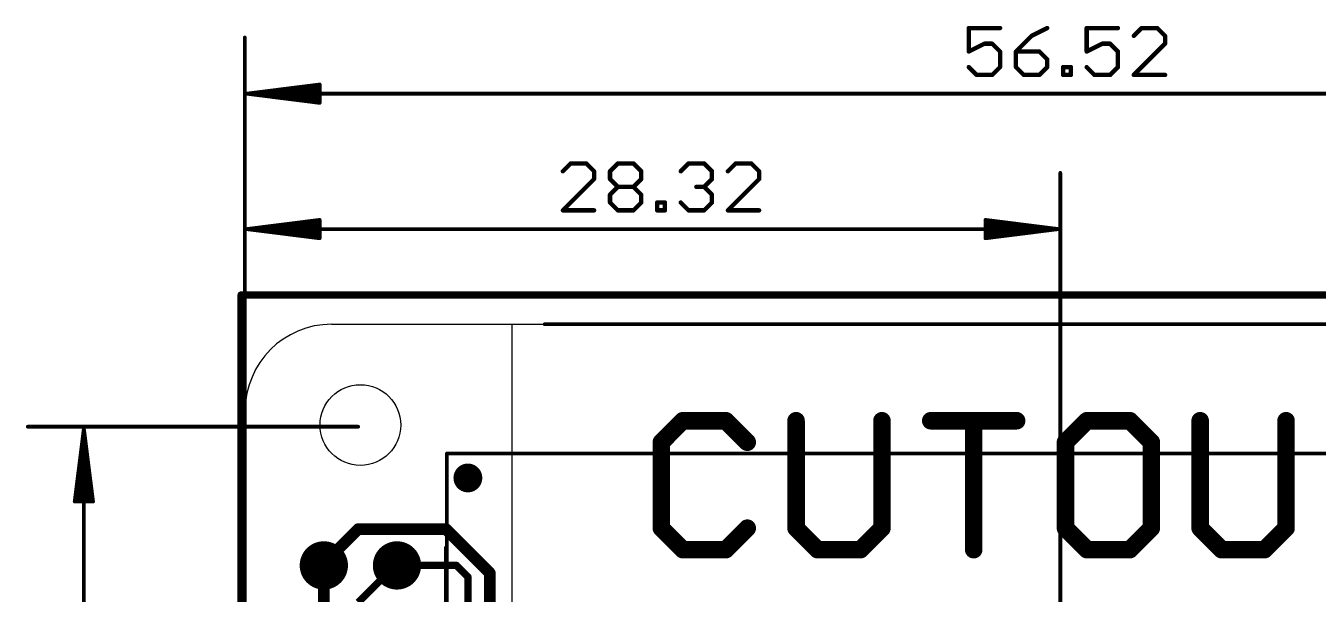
# Model space of a CAD drawing. Extents: x -7.9 to 68.7, y -16.1 to 75.4.
# Drawn here: x -7.6 to 37.27, y 55.66 to 75.38 of the extents above; entities that cross this region are included whole.
import ezdxf

# ---------------------------------------------------------------- set-up
doc = ezdxf.new("R2010")
doc.units = 0
for name, color, linetype in [('1', 12, 'CONTINUOUS'), ('16', 132, 'CONTINUOUS'), ('17', 110, 'CONTINUOUS'), ('20', 53, 'CONTINUOUS'), ('22', 6, 'CONTINUOUS'), ('23', 53, 'CONTINUOUS'), ('47', 253, 'CONTINUOUS')]:
    doc.layers.add(name, color=color, linetype=linetype)

# ---------------------------------------------------------------- blocks, each defined once
blk = doc.blocks.new('ROUNDP')
at = {"const_width": 0.5}
blk.add_lwpolyline([(0, -0.25, 1), (0, 0.25, 1), (0, -0.25)], format="xyb", dxfattribs=at)
blk = doc.blocks.new('PIE')
at = {"const_width": 0.5}
blk.add_lwpolyline([(0, -0.25, 1), (0, 0.25, 1), (0, -0.25)], format="xyb", dxfattribs=at)

msp = doc.modelspace()

# ---------------------------------------------------------------- linework, layer by layer
at = {"layer": '1'}
for points, const_width in [([(3.937, 57.912), (2.745, 56.72)], 0.4064), ([(6.985, 57.912), (3.937, 57.912)], 0.4064), ([(8.509, 56.388), (6.985, 57.912)], 0.4064), ([(2.745, 56.72), (2.745, 56.654)], 0.4064), ([(2.745, 56.654), (2.745, 54.114)], 0.4064), ([(3.937, 55.372), (5.219, 56.654)], 0.254), ([(5.219, 56.654), (5.285, 56.654)], 0.254), ([(5.285, 56.654), (7.354, 56.654)], 0.254), ([(7.354, 56.654), (7.747, 56.261)], 0.254), ([(8.509, 56.388), (8.509, 51.943)], 0.4064), ([(7.747, 56.261), (7.747, 51.816)], 0.254)]:
    msp.add_lwpolyline(points, dxfattribs=dict(at, const_width=const_width))
for points, const_width in [([(3.937, 58.0136, 1), (3.937, 57.8104)], 0.2032), ([(4.0088, 57.8402, 1), (3.8652, 57.9838)], 0.2032), ([(7.0568, 57.9838, 1), (6.9132, 57.8402)], 0.2032), ([(6.985, 57.8104, 1), (6.985, 58.0136)], 0.2032), ([(2.8466, 56.72, 1), (2.6434, 56.72)], 0.2032), ([(2.8466, 56.654, 1), (2.6434, 56.654)], 0.2032), ([(2.6434, 56.654, 1), (2.8466, 56.654)], 0.2032), ([(2.6732, 56.7918, 1), (2.8168, 56.6482)], 0.2032), ([(5.219, 56.7175, 1), (5.219, 56.5905)], 0.127), ([(5.2639, 56.6091, 1), (5.1741, 56.6989)], 0.127), ([(5.285, 56.7175, 1), (5.285, 56.5905)], 0.127), ([(5.285, 56.5905, 1), (5.285, 56.7175)], 0.127), ([(7.3989, 56.6989, 1), (7.3091, 56.6091)], 0.127), ([(7.354, 56.5905, 1), (7.354, 56.7175)], 0.127), ([(8.6106, 56.388, 1), (8.4074, 56.388)], 0.2032), ([(8.4372, 56.3162, 1), (8.5808, 56.4598)], 0.2032), ([(7.8105, 56.261, 1), (7.6835, 56.261)], 0.127), ([(7.7021, 56.2161, 1), (7.7919, 56.3059)], 0.127)]:
    msp.add_lwpolyline(points, format="xyb", dxfattribs=dict(at, const_width=const_width))
at = {"layer": '16', "const_width": 0.254}
for points in [[(-0.127, 66.04), (-0.127, 0)], [(56.515, 66.04), (-0.127, 66.04)]]:
    msp.add_lwpolyline(points, dxfattribs=at)
at = {"layer": '16', "const_width": 0.127}
for points in [[(-0.0635, 66.04, 1), (-0.1905, 66.04)], [(-0.127, 66.1035, 1), (-0.127, 65.9765)]]:
    msp.add_lwpolyline(points, format="xyb", dxfattribs=at)
at = {"layer": '20'}
for p, q in [((3.015, 65.024), (53.515, 65.024)), ((9.271, 65.024), (9.271, 52.324)), ((0.015, 3.024), (0.015, 62.024))]:
    msp.add_line(p, q, dxfattribs=at)
at = {"layer": '20', "const_width": 0.6096}
for points in [[(15.2117, 61.675), (14.466, 60.9293)], [(16.7031, 61.675), (15.2117, 61.675)], [(17.4488, 60.9293), (16.7031, 61.675)], [(19.1436, 61.675), (19.1436, 57.9465)], [(22.1264, 57.9465), (22.1264, 61.675)], [(23.8212, 61.675), (26.804, 61.675)], [(25.3126, 57.2008), (25.3126, 61.675)], [(29.2445, 61.675), (28.4988, 60.9293)], [(30.7359, 61.675), (29.2445, 61.675)], [(31.4816, 60.9293), (30.7359, 61.675)], [(33.1764, 61.675), (33.1764, 57.9465)], [(36.1592, 57.9465), (36.1592, 61.675)], [(14.466, 60.9293), (14.466, 57.9465)], [(28.4988, 60.9293), (28.4988, 57.9465)], [(31.4816, 57.9465), (31.4816, 60.9293)], [(14.466, 57.9465), (15.2117, 57.2008)], [(16.7031, 57.2008), (17.4488, 57.9465)], [(19.1436, 57.9465), (19.8893, 57.2008)], [(21.3807, 57.2008), (22.1264, 57.9465)], [(28.4988, 57.9465), (29.2445, 57.2008)], [(30.7359, 57.2008), (31.4816, 57.9465)], [(33.1764, 57.9465), (33.9221, 57.2008)], [(35.4135, 57.2008), (36.1592, 57.9465)], [(15.2117, 57.2008), (16.7031, 57.2008)], [(19.8893, 57.2008), (21.3807, 57.2008)], [(29.2445, 57.2008), (30.7359, 57.2008)], [(33.9221, 57.2008), (35.4135, 57.2008)]]:
    msp.add_lwpolyline(points, dxfattribs=at)
at = {"layer": '20', "const_width": 0.3048}
for points in [[(15.2117, 61.8274, 1), (15.2117, 61.5226)], [(15.3195, 61.5673, 1), (15.1039, 61.7828)], [(16.8109, 61.7828, 1), (16.5954, 61.5673)], [(16.7031, 61.5226, 1), (16.7031, 61.8274)], [(19.296, 61.675, 1), (18.9912, 61.675)], [(22.2788, 61.675, 1), (21.974, 61.675)], [(23.8212, 61.8274, 1), (23.8212, 61.5226)], [(25.465, 61.675, 1), (25.1602, 61.675)], [(26.804, 61.5226, 1), (26.804, 61.8274)], [(29.2445, 61.8274, 1), (29.2445, 61.5226)], [(29.3523, 61.5673, 1), (29.1367, 61.7828)], [(30.8437, 61.7828, 1), (30.6281, 61.5673)], [(30.7359, 61.5226, 1), (30.7359, 61.8274)], [(33.3288, 61.675, 1), (33.024, 61.675)], [(36.3116, 61.675, 1), (36.0068, 61.675)], [(14.6184, 60.9293, 1), (14.3136, 60.9293)], [(14.3582, 61.0371, 1), (14.5738, 60.8216)], [(17.3411, 60.8216, 1), (17.5566, 61.0371)], [(28.6512, 60.9293, 1), (28.3464, 60.9293)], [(28.391, 61.0371, 1), (28.6066, 60.8216)], [(31.634, 60.9293, 1), (31.3292, 60.9293)], [(31.3738, 60.8216, 1), (31.5894, 61.0371)], [(14.5738, 58.0543, 1), (14.3582, 57.8387)], [(14.3136, 57.9465, 1), (14.6184, 57.9465)], [(17.5566, 57.8387, 1), (17.3411, 58.0543)], [(19.2514, 58.0543, 1), (19.0358, 57.8387)], [(18.9912, 57.9465, 1), (19.296, 57.9465)], [(21.974, 57.9465, 1), (22.2788, 57.9465)], [(22.2342, 57.8387, 1), (22.0187, 58.0543)], [(28.6066, 58.0543, 1), (28.391, 57.8387)], [(28.3464, 57.9465, 1), (28.6512, 57.9465)], [(31.3292, 57.9465, 1), (31.634, 57.9465)], [(31.5894, 57.8387, 1), (31.3738, 58.0543)], [(33.2842, 58.0543, 1), (33.0686, 57.8387)], [(33.024, 57.9465, 1), (33.3288, 57.9465)], [(36.0068, 57.9465, 1), (36.3116, 57.9465)], [(36.267, 57.8387, 1), (36.0514, 58.0543)], [(15.2117, 57.3532, 1), (15.2117, 57.0484)], [(15.1039, 57.093, 1), (15.3195, 57.3086)], [(16.5954, 57.3086, 1), (16.8109, 57.093)], [(16.7031, 57.0484, 1), (16.7031, 57.3532)], [(19.8893, 57.3532, 1), (19.8893, 57.0484)], [(19.7815, 57.093, 1), (19.9971, 57.3086)], [(21.2729, 57.3086, 1), (21.4885, 57.093)], [(21.3807, 57.0484, 1), (21.3807, 57.3532)], [(29.2445, 57.3532, 1), (29.2445, 57.0484)], [(29.1367, 57.093, 1), (29.3523, 57.3086)], [(30.6281, 57.3086, 1), (30.8437, 57.093)], [(30.7359, 57.0484, 1), (30.7359, 57.3532)], [(33.9221, 57.3532, 1), (33.9221, 57.0484)], [(33.8143, 57.093, 1), (34.0299, 57.3086)], [(35.3057, 57.3086, 1), (35.5213, 57.093)], [(35.4135, 57.0484, 1), (35.4135, 57.3532)], [(25.1602, 57.2008, 1), (25.465, 57.2008)]]:
    msp.add_lwpolyline(points, format="xyb", dxfattribs=at)
at = {"layer": '20'}
msp.add_circle((4.015, 61.524), 1.4, dxfattribs=at)
msp.add_arc((3.015, 62.024), 3, 90, 180, dxfattribs=at)
at = {"layer": '22', "const_width": 0.0635}
for points in [[(7.021, 60.5718, 1), (7.021, 60.5083)], [(7.0527, 60.54, 1), (6.9893, 60.54)]]:
    msp.add_lwpolyline(points, format="xyb", dxfattribs=at)
at = {"layer": '22', "const_width": 0.127}
for points in [[(49.621, 60.54), (7.021, 60.54)], [(7.021, 60.54), (7.021, 0.54)]]:
    msp.add_lwpolyline(points, dxfattribs=at)
at = {"layer": '23'}
msp.add_point((7.747, 59.69), dxfattribs=at)
at = {"layer": '47'}
for points, const_width in [([(0, 51.181), (0, 74.975)], 0.13), ([(26.2274, 75.3027), (25.1427, 75.3027)], 0.1524), ([(25.1427, 75.3027), (25.1427, 74.4892)], 0.1524), ([(27.3222, 75.0315), (26.7799, 74.4892)], 0.1524), ([(27.8645, 75.3027), (27.3222, 75.0315)], 0.1524), ([(30.3203, 75.3027), (29.2356, 75.3027)], 0.1524), ([(29.2356, 75.3027), (29.2356, 74.4892)], 0.1524), ([(31.1439, 75.3027), (30.8727, 75.0315)], 0.1524), ([(31.6862, 75.3027), (31.1439, 75.3027)], 0.1524), ([(31.9574, 75.0315), (31.6862, 75.3027)], 0.1524), ([(31.9574, 74.7604), (31.9574, 75.0315)], 0.1524), ([(25.1427, 74.4892), (25.685, 74.7604)], 0.1524), ([(25.685, 74.7604), (25.9562, 74.7604)], 0.1524), ([(25.9562, 74.7604), (26.2274, 74.4892)], 0.1524), ([(26.2274, 74.4892), (26.2274, 73.9469)], 0.1524), ([(26.7799, 74.4892), (26.7799, 73.9469)], 0.1524), ([(27.5934, 74.4892), (26.7799, 74.4892)], 0.1524), ([(27.8645, 74.218), (27.5934, 74.4892)], 0.1524), ([(29.2356, 74.4892), (29.7779, 74.7604)], 0.1524), ([(29.7779, 74.7604), (30.0491, 74.7604)], 0.1524), ([(30.0491, 74.7604), (30.3203, 74.4892)], 0.1524), ([(30.3203, 74.4892), (30.3203, 73.9469)], 0.1524), ([(30.8727, 73.6757), (31.9574, 74.7604)], 0.1524), ([(27.8645, 73.9469), (27.8645, 74.218)], 0.1524), ([(25.4139, 73.6757), (25.1427, 73.9469)], 0.1524), ([(25.9562, 73.6757), (25.4139, 73.6757)], 0.1524), ([(26.2274, 73.9469), (25.9562, 73.6757)], 0.1524), ([(26.7799, 73.9469), (27.051, 73.6757)], 0.1524), ([(27.051, 73.6757), (27.5934, 73.6757)], 0.1524), ([(27.5934, 73.6757), (27.8645, 73.9469)], 0.1524), ([(28.417, 73.6757), (28.417, 73.9469)], 0.1524), ([(28.417, 73.9469), (28.6882, 73.9469)], 0.1524), ([(28.6882, 73.6757), (28.417, 73.6757)], 0.1524), ([(28.6882, 73.9469), (28.6882, 73.6757)], 0.1524), ([(29.5068, 73.6757), (29.2356, 73.9469)], 0.1524), ([(30.0491, 73.6757), (29.5068, 73.6757)], 0.1524), ([(30.3203, 73.9469), (30.0491, 73.6757)], 0.1524), ([(31.9574, 73.6757), (30.8727, 73.6757)], 0.1524), ([(0.065, 73.025), (2.6, 73.3442)], 0.13), ([(0.065, 73.025), (2.6, 73.285)], 0.13), ([(0.065, 73.025), (2.6, 73.155)], 0.13), ([(2.6, 73.3442), (2.6, 72.7058)], 0.13), ([(0.065, 73.025), (56.45, 73.025)], 0.13), ([(2.6, 72.7058), (0.065, 73.025)], 0.13), ([(2.6, 72.895), (0.065, 73.025)], 0.13), ([(2.6, 72.765), (0.065, 73.025)], 0.13), ([(11.3169, 70.6037), (11.0457, 70.3325)], 0.1524), ([(11.8592, 70.6037), (11.3169, 70.6037)], 0.1524), ([(12.1304, 70.3325), (11.8592, 70.6037)], 0.1524), ([(12.6829, 70.3325), (12.954, 70.6037)], 0.1524), ([(12.954, 70.6037), (13.4964, 70.6037)], 0.1524), ([(13.4964, 70.6037), (13.7675, 70.3325)], 0.1524), ([(15.1386, 70.3325), (15.4098, 70.6037)], 0.1524), ([(15.4098, 70.6037), (15.9521, 70.6037)], 0.1524), ([(15.9521, 70.6037), (16.2233, 70.3325)], 0.1524), ([(17.0469, 70.6037), (16.7757, 70.3325)], 0.1524), ([(17.5892, 70.6037), (17.0469, 70.6037)], 0.1524), ([(17.8604, 70.3325), (17.5892, 70.6037)], 0.1524), ([(0, 49.149), (0, 70.276)], 0.13), ([(11.0457, 68.9767), (12.1304, 70.0614)], 0.1524), ([(12.1304, 70.0614), (12.1304, 70.3325)], 0.1524), ([(12.6829, 70.0614), (12.6829, 70.3325)], 0.1524), ([(12.954, 69.7902), (12.6829, 70.0614)], 0.1524), ([(13.7675, 70.0614), (13.4964, 69.7902)], 0.1524), ([(13.7675, 70.3325), (13.7675, 70.0614)], 0.1524), ([(16.2233, 70.0614), (15.9521, 69.7902)], 0.1524), ([(16.2233, 70.3325), (16.2233, 70.0614)], 0.1524), ([(16.7757, 68.9767), (17.8604, 70.0614)], 0.1524), ([(17.8604, 70.0614), (17.8604, 70.3325)], 0.1524), ([(28.321, 45.593), (28.321, 70.276)], 0.13), ([(12.6829, 69.519), (12.954, 69.7902)], 0.1524), ([(12.6829, 69.2479), (12.6829, 69.519)], 0.1524), ([(12.954, 69.7902), (13.4964, 69.7902)], 0.1524), ([(13.4964, 69.7902), (13.7675, 69.519)], 0.1524), ([(13.7675, 69.519), (13.7675, 69.2479)], 0.1524), ([(15.9521, 69.7902), (15.6809, 69.7902)], 0.1524), ([(15.9521, 69.7902), (16.2233, 69.519)], 0.1524), ([(16.2233, 69.519), (16.2233, 69.2479)], 0.1524), ([(12.954, 68.9767), (12.6829, 69.2479)], 0.1524), ([(13.7675, 69.2479), (13.4964, 68.9767)], 0.1524), ([(14.32, 68.9767), (14.32, 69.2479)], 0.1524), ([(14.32, 69.2479), (14.5912, 69.2479)], 0.1524), ([(14.5912, 69.2479), (14.5912, 68.9767)], 0.1524), ([(15.4098, 68.9767), (15.1386, 69.2479)], 0.1524), ([(16.2233, 69.2479), (15.9521, 68.9767)], 0.1524), ([(0.065, 68.326), (2.6, 68.6452)], 0.13), ([(2.6, 68.6452), (2.6, 68.0068)], 0.13), ([(12.1304, 68.9767), (11.0457, 68.9767)], 0.1524), ([(13.4964, 68.9767), (12.954, 68.9767)], 0.1524), ([(14.5912, 68.9767), (14.32, 68.9767)], 0.1524), ([(15.9521, 68.9767), (15.4098, 68.9767)], 0.1524), ([(17.8604, 68.9767), (16.7757, 68.9767)], 0.1524), ([(28.256, 68.326), (25.721, 68.6452)], 0.13), ([(25.721, 68.6452), (25.721, 68.0068)], 0.13), ([(0.065, 68.326), (2.6, 68.586)], 0.13), ([(0.065, 68.326), (2.6, 68.456)], 0.13), ([(0.065, 68.326), (28.256, 68.326)], 0.13), ([(2.6, 68.0068), (0.065, 68.326)], 0.13), ([(2.6, 68.196), (0.065, 68.326)], 0.13), ([(2.6, 68.066), (0.065, 68.326)], 0.13), ([(28.256, 68.326), (25.721, 68.586)], 0.13), ([(28.256, 68.326), (25.721, 68.456)], 0.13), ([(25.721, 68.0068), (28.256, 68.326)], 0.13), ([(25.721, 68.196), (28.256, 68.326)], 0.13), ([(25.721, 68.066), (28.256, 68.326)], 0.13), ([(10.414, 65.024), (68.625, 65.024)], 0.13), ([(3.937, 61.468), (-7.538, 61.468)], 0.13), ([(-5.588, 61.403), (-5.9072, 58.868)], 0.13), ([(-5.588, 61.403), (-5.848, 58.868)], 0.13), ([(-5.588, 61.403), (-5.718, 58.868)], 0.13), ([(-5.588, 3.494), (-5.588, 61.403)], 0.13), ([(-5.2688, 58.868), (-5.588, 61.403)], 0.13), ([(-5.458, 58.868), (-5.588, 61.403)], 0.13), ([(-5.328, 58.868), (-5.588, 61.403)], 0.13), ([(-5.9072, 58.868), (-5.2688, 58.868)], 0.13), ([(0, 58.547), (0, -6.395)], 0.13), ([(6.985, 57.277), (6.985, -6.395)], 0.13)]:
    msp.add_lwpolyline(points, dxfattribs=dict(at, const_width=const_width))
for points, const_width in [([(0.0325, 74.975, 1), (-0.0325, 74.975)], 0.065), ([(25.1427, 75.3408, 1), (25.1427, 75.2646)], 0.0762), ([(25.1808, 75.3027, 1), (25.1046, 75.3027)], 0.0762), ([(26.2274, 75.2646, 1), (26.2274, 75.3408)], 0.0762), ([(27.3051, 75.0656, 1), (27.3392, 74.9974)], 0.0762), ([(27.3491, 75.0046, 1), (27.2952, 75.0585)], 0.0762), ([(27.8816, 75.2686, 1), (27.8475, 75.3368)], 0.0762), ([(29.2356, 75.3408, 1), (29.2356, 75.2646)], 0.0762), ([(29.2737, 75.3027, 1), (29.1975, 75.3027)], 0.0762), ([(30.3203, 75.2646, 1), (30.3203, 75.3408)], 0.0762), ([(30.8458, 75.0585, 1), (30.8997, 75.0046)], 0.0762), ([(31.1439, 75.3408, 1), (31.1439, 75.2646)], 0.0762), ([(31.1709, 75.2757, 1), (31.117, 75.3296)], 0.0762), ([(31.7132, 75.3296, 1), (31.6593, 75.2757)], 0.0762), ([(31.6862, 75.2646, 1), (31.6862, 75.3408)], 0.0762), ([(31.9955, 75.0315, 1), (31.9193, 75.0315)], 0.0762), ([(31.9305, 75.0046, 1), (31.9843, 75.0585)], 0.0762), ([(25.1257, 74.5233, 1), (25.1597, 74.4551)], 0.0762), ([(25.1046, 74.4892, 1), (25.1808, 74.4892)], 0.0762), ([(25.685, 74.7985, 1), (25.685, 74.7223)], 0.0762), ([(25.7021, 74.7263, 1), (25.668, 74.7944)], 0.0762), ([(25.9831, 74.7873, 1), (25.9293, 74.7334)], 0.0762), ([(25.9562, 74.7223, 1), (25.9562, 74.7985)], 0.0762), ([(26.2655, 74.4892, 1), (26.1893, 74.4892)], 0.0762), ([(26.2004, 74.4623, 1), (26.2543, 74.5161)], 0.0762), ([(26.818, 74.4892, 1), (26.7418, 74.4892)], 0.0762), ([(26.7799, 74.5273, 1), (26.7799, 74.4511)], 0.0762), ([(26.7529, 74.5161, 1), (26.8068, 74.4623)], 0.0762), ([(27.6203, 74.5161, 1), (27.5664, 74.4623)], 0.0762), ([(27.5934, 74.4511, 1), (27.5934, 74.5273)], 0.0762), ([(29.2186, 74.5233, 1), (29.2526, 74.4551)], 0.0762), ([(29.1975, 74.4892, 1), (29.2737, 74.4892)], 0.0762), ([(29.7779, 74.7985, 1), (29.7779, 74.7223)], 0.0762), ([(29.795, 74.7263, 1), (29.7609, 74.7944)], 0.0762), ([(30.076, 74.7873, 1), (30.0221, 74.7334)], 0.0762), ([(30.0491, 74.7223, 1), (30.0491, 74.7985)], 0.0762), ([(30.3584, 74.4892, 1), (30.2822, 74.4892)], 0.0762), ([(30.2933, 74.4623, 1), (30.3472, 74.5161)], 0.0762), ([(31.9193, 74.7604, 1), (31.9955, 74.7604)], 0.0762), ([(31.9843, 74.7334, 1), (31.9305, 74.7873)], 0.0762), ([(27.9026, 74.218, 1), (27.8264, 74.218)], 0.0762), ([(27.8376, 74.1911, 1), (27.8915, 74.245)], 0.0762), ([(25.1696, 73.9738, 1), (25.1158, 73.9199)], 0.0762), ([(25.4139, 73.7138, 1), (25.4139, 73.6376)], 0.0762), ([(25.3869, 73.6488, 1), (25.4408, 73.7026)], 0.0762), ([(25.9293, 73.7026, 1), (25.9831, 73.6488)], 0.0762), ([(25.9562, 73.6376, 1), (25.9562, 73.7138)], 0.0762), ([(26.1893, 73.9469, 1), (26.2655, 73.9469)], 0.0762), ([(26.2543, 73.9199, 1), (26.2004, 73.9738)], 0.0762), ([(26.8068, 73.9738, 1), (26.7529, 73.9199)], 0.0762), ([(26.7418, 73.9469, 1), (26.818, 73.9469)], 0.0762), ([(27.051, 73.7138, 1), (27.051, 73.6376)], 0.0762), ([(27.0241, 73.6488, 1), (27.078, 73.7026)], 0.0762), ([(27.5664, 73.7026, 1), (27.6203, 73.6488)], 0.0762), ([(27.5934, 73.6376, 1), (27.5934, 73.7138)], 0.0762), ([(27.8264, 73.9469, 1), (27.9026, 73.9469)], 0.0762), ([(27.8915, 73.9199, 1), (27.8376, 73.9738)], 0.0762), ([(28.4551, 73.9469, 1), (28.3789, 73.9469)], 0.0762), ([(28.417, 73.985, 1), (28.417, 73.9088)], 0.0762), ([(28.417, 73.7138, 1), (28.417, 73.6376)], 0.0762), ([(28.3789, 73.6757, 1), (28.4551, 73.6757)], 0.0762), ([(28.7263, 73.9469, 1), (28.6501, 73.9469)], 0.0762), ([(28.6501, 73.6757, 1), (28.7263, 73.6757)], 0.0762), ([(28.6882, 73.9088, 1), (28.6882, 73.985)], 0.0762), ([(28.6882, 73.6376, 1), (28.6882, 73.7138)], 0.0762), ([(29.2625, 73.9738, 1), (29.2086, 73.9199)], 0.0762), ([(29.5068, 73.7138, 1), (29.5068, 73.6376)], 0.0762), ([(29.4798, 73.6488, 1), (29.5337, 73.7026)], 0.0762), ([(30.0221, 73.7026, 1), (30.076, 73.6488)], 0.0762), ([(30.0491, 73.6376, 1), (30.0491, 73.7138)], 0.0762), ([(30.2822, 73.9469, 1), (30.3584, 73.9469)], 0.0762), ([(30.3472, 73.9199, 1), (30.2933, 73.9738)], 0.0762), ([(30.8727, 73.7138, 1), (30.8727, 73.6376)], 0.0762), ([(30.8458, 73.7026, 1), (30.8997, 73.6488)], 0.0762), ([(31.9574, 73.6376, 1), (31.9574, 73.7138)], 0.0762), ([(2.6325, 73.3442, 1), (2.5675, 73.3442)], 0.065), ([(2.6041, 73.312, 1), (2.5959, 73.3765)], 0.065), ([(2.6033, 73.2527, 1), (2.5967, 73.3173)], 0.065), ([(2.6017, 73.1225, 1), (2.5983, 73.1875)], 0.065), ([(0.065, 73.0575, 1), (0.065, 72.9925)], 0.065), ([(0.0691, 73.0572, 1), (0.0609, 72.9928)], 0.065), ([(0.0633, 73.0575, 1), (0.0667, 72.9925)], 0.065), ([(0.0667, 73.0575, 1), (0.0633, 72.9925)], 0.065), ([(0.0683, 73.0573, 1), (0.0617, 72.9927)], 0.065), ([(0.0617, 73.0573, 1), (0.0683, 72.9927)], 0.065), ([(0.0609, 73.0572, 1), (0.0691, 72.9928)], 0.065), ([(2.5675, 72.7058, 1), (2.6325, 72.7058)], 0.065), ([(2.5959, 72.6735, 1), (2.6041, 72.738)], 0.065), ([(2.5967, 72.7327, 1), (2.6033, 72.7973)], 0.065), ([(2.5983, 72.8625, 1), (2.6017, 72.9275)], 0.065), ([(11.3169, 70.6418, 1), (11.3169, 70.5656)], 0.0762), ([(11.3438, 70.5767, 1), (11.2899, 70.6306)], 0.0762), ([(11.8861, 70.6306, 1), (11.8323, 70.5767)], 0.0762), ([(11.8592, 70.5656, 1), (11.8592, 70.6418)], 0.0762), ([(12.954, 70.6418, 1), (12.954, 70.5656)], 0.0762), ([(12.981, 70.5767, 1), (12.9271, 70.6306)], 0.0762), ([(13.5233, 70.6306, 1), (13.4694, 70.5767)], 0.0762), ([(13.4964, 70.5656, 1), (13.4964, 70.6418)], 0.0762), ([(15.4098, 70.6418, 1), (15.4098, 70.5656)], 0.0762), ([(15.4367, 70.5767, 1), (15.3828, 70.6306)], 0.0762), ([(15.979, 70.6306, 1), (15.9251, 70.5767)], 0.0762), ([(15.9521, 70.5656, 1), (15.9521, 70.6418)], 0.0762), ([(17.0469, 70.6418, 1), (17.0469, 70.5656)], 0.0762), ([(17.0739, 70.5767, 1), (17.02, 70.6306)], 0.0762), ([(17.6162, 70.6306, 1), (17.5623, 70.5767)], 0.0762), ([(17.5892, 70.5656, 1), (17.5892, 70.6418)], 0.0762), ([(0.0325, 70.276, 1), (-0.0325, 70.276)], 0.065), ([(11.0188, 70.3595, 1), (11.0726, 70.3056)], 0.0762), ([(12.1685, 70.3325, 1), (12.0923, 70.3325)], 0.0762), ([(12.0923, 70.0614, 1), (12.1685, 70.0614)], 0.0762), ([(12.1034, 70.3056, 1), (12.1573, 70.3595)], 0.0762), ([(12.1573, 70.0344, 1), (12.1034, 70.0883)], 0.0762), ([(12.6559, 70.3595, 1), (12.7098, 70.3056)], 0.0762), ([(12.7098, 70.0883, 1), (12.6559, 70.0344)], 0.0762), ([(12.721, 70.3325, 1), (12.6448, 70.3325)], 0.0762), ([(12.6448, 70.0614, 1), (12.721, 70.0614)], 0.0762), ([(13.8056, 70.3325, 1), (13.7294, 70.3325)], 0.0762), ([(13.7294, 70.0614, 1), (13.8056, 70.0614)], 0.0762), ([(13.7406, 70.3056, 1), (13.7945, 70.3595)], 0.0762), ([(13.7945, 70.0344, 1), (13.7406, 70.0883)], 0.0762), ([(15.1116, 70.3595, 1), (15.1655, 70.3056)], 0.0762), ([(16.2614, 70.3325, 1), (16.1852, 70.3325)], 0.0762), ([(16.1852, 70.0614, 1), (16.2614, 70.0614)], 0.0762), ([(16.1963, 70.3056, 1), (16.2502, 70.3595)], 0.0762), ([(16.2502, 70.0344, 1), (16.1963, 70.0883)], 0.0762), ([(16.7488, 70.3595, 1), (16.8027, 70.3056)], 0.0762), ([(17.8985, 70.3325, 1), (17.8223, 70.3325)], 0.0762), ([(17.8223, 70.0614, 1), (17.8985, 70.0614)], 0.0762), ([(17.8335, 70.3056, 1), (17.8873, 70.3595)], 0.0762), ([(17.8873, 70.0344, 1), (17.8335, 70.0883)], 0.0762), ([(28.3535, 70.276, 1), (28.2885, 70.276)], 0.065), ([(12.6559, 69.546, 1), (12.7098, 69.4921)], 0.0762), ([(12.721, 69.519, 1), (12.6448, 69.519)], 0.0762), ([(12.954, 69.8283, 1), (12.954, 69.7521)], 0.0762), ([(12.981, 69.7633, 1), (12.9271, 69.8171)], 0.0762), ([(12.9271, 69.7633, 1), (12.981, 69.8171)], 0.0762), ([(13.5233, 69.8171, 1), (13.4694, 69.7633)], 0.0762), ([(13.4694, 69.8171, 1), (13.5233, 69.7633)], 0.0762), ([(13.4964, 69.7521, 1), (13.4964, 69.8283)], 0.0762), ([(13.8056, 69.519, 1), (13.7294, 69.519)], 0.0762), ([(13.7406, 69.4921, 1), (13.7945, 69.546)], 0.0762), ([(15.6809, 69.8283, 1), (15.6809, 69.7521)], 0.0762), ([(15.979, 69.8171, 1), (15.9251, 69.7633)], 0.0762), ([(15.9251, 69.8171, 1), (15.979, 69.7633)], 0.0762), ([(15.9521, 69.7521, 1), (15.9521, 69.8283)], 0.0762), ([(16.2614, 69.519, 1), (16.1852, 69.519)], 0.0762), ([(16.1963, 69.4921, 1), (16.2502, 69.546)], 0.0762), ([(12.7098, 69.2748, 1), (12.6559, 69.2209)], 0.0762), ([(12.6448, 69.2479, 1), (12.721, 69.2479)], 0.0762), ([(13.7294, 69.2479, 1), (13.8056, 69.2479)], 0.0762), ([(13.7945, 69.2209, 1), (13.7406, 69.2748)], 0.0762), ([(14.3581, 69.2479, 1), (14.2819, 69.2479)], 0.0762), ([(14.32, 69.286, 1), (14.32, 69.2098)], 0.0762), ([(14.6293, 69.2479, 1), (14.5531, 69.2479)], 0.0762), ([(14.5912, 69.2098, 1), (14.5912, 69.286)], 0.0762), ([(15.1655, 69.2748, 1), (15.1116, 69.2209)], 0.0762), ([(16.1852, 69.2479, 1), (16.2614, 69.2479)], 0.0762), ([(16.2502, 69.2209, 1), (16.1963, 69.2748)], 0.0762), ([(2.6325, 68.6452, 1), (2.5675, 68.6452)], 0.065), ([(2.6041, 68.613, 1), (2.5959, 68.6775)], 0.065), ([(11.0457, 69.0148, 1), (11.0457, 68.9386)], 0.0762), ([(11.0188, 69.0036, 1), (11.0726, 68.9498)], 0.0762), ([(12.1304, 68.9386, 1), (12.1304, 69.0148)], 0.0762), ([(12.954, 69.0148, 1), (12.954, 68.9386)], 0.0762), ([(12.9271, 68.9498, 1), (12.981, 69.0036)], 0.0762), ([(13.4694, 69.0036, 1), (13.5233, 68.9498)], 0.0762), ([(13.4964, 68.9386, 1), (13.4964, 69.0148)], 0.0762), ([(14.32, 69.0148, 1), (14.32, 68.9386)], 0.0762), ([(14.2819, 68.9767, 1), (14.3581, 68.9767)], 0.0762), ([(14.5531, 68.9767, 1), (14.6293, 68.9767)], 0.0762), ([(14.5912, 68.9386, 1), (14.5912, 69.0148)], 0.0762), ([(15.4098, 69.0148, 1), (15.4098, 68.9386)], 0.0762), ([(15.3828, 68.9498, 1), (15.4367, 69.0036)], 0.0762), ([(15.9251, 69.0036, 1), (15.979, 68.9498)], 0.0762), ([(15.9521, 68.9386, 1), (15.9521, 69.0148)], 0.0762), ([(16.7757, 69.0148, 1), (16.7757, 68.9386)], 0.0762), ([(16.7488, 69.0036, 1), (16.8027, 68.9498)], 0.0762), ([(17.8604, 68.9386, 1), (17.8604, 69.0148)], 0.0762), ([(25.7251, 68.6775, 1), (25.7169, 68.613)], 0.065), ([(25.7535, 68.6452, 1), (25.6885, 68.6452)], 0.065), ([(0.065, 68.3585, 1), (0.065, 68.2935)], 0.065), ([(0.0691, 68.3582, 1), (0.0609, 68.2938)], 0.065), ([(0.0633, 68.3585, 1), (0.0667, 68.2935)], 0.065), ([(0.0667, 68.3585, 1), (0.0633, 68.2935)], 0.065), ([(0.0683, 68.3583, 1), (0.0617, 68.2937)], 0.065), ([(0.0617, 68.3583, 1), (0.0683, 68.2937)], 0.065), ([(0.0609, 68.3582, 1), (0.0691, 68.2938)], 0.065), ([(2.6033, 68.5537, 1), (2.5967, 68.6183)], 0.065), ([(2.6017, 68.4235, 1), (2.5983, 68.4885)], 0.065), ([(2.5983, 68.1635, 1), (2.6017, 68.2285)], 0.065), ([(25.7243, 68.6183, 1), (25.7177, 68.5537)], 0.065), ([(25.7227, 68.4885, 1), (25.7193, 68.4235)], 0.065), ([(25.7193, 68.2285, 1), (25.7227, 68.1635)], 0.065), ([(28.2601, 68.2938, 1), (28.2519, 68.3582)], 0.065), ([(28.2519, 68.2938, 1), (28.2601, 68.3582)], 0.065), ([(28.2593, 68.2937, 1), (28.2527, 68.3583)], 0.065), ([(28.2527, 68.2937, 1), (28.2593, 68.3583)], 0.065), ([(28.2543, 68.2935, 1), (28.2577, 68.3585)], 0.065), ([(28.2577, 68.2935, 1), (28.2543, 68.3585)], 0.065), ([(28.256, 68.2935, 1), (28.256, 68.3585)], 0.065), ([(2.5675, 68.0068, 1), (2.6325, 68.0068)], 0.065), ([(2.5959, 67.9745, 1), (2.6041, 68.039)], 0.065), ([(2.5967, 68.0337, 1), (2.6033, 68.0983)], 0.065), ([(25.7177, 68.0983, 1), (25.7243, 68.0337)], 0.065), ([(25.7169, 68.039, 1), (25.7251, 67.9745)], 0.065), ([(25.6885, 68.0068, 1), (25.7535, 68.0068)], 0.065), ([(10.414, 65.0565, 1), (10.414, 64.9915)], 0.065), ([(-7.538, 61.5005, 1), (-7.538, 61.4355)], 0.065), ([(3.937, 61.4355, 1), (3.937, 61.5005)], 0.065), ([(-5.5555, 61.403, 1), (-5.6205, 61.403)], 0.065), ([(-5.5558, 61.4071, 1), (-5.6202, 61.3989)], 0.065), ([(-5.5555, 61.4013, 1), (-5.6205, 61.4047)], 0.065), ([(-5.5555, 61.4047, 1), (-5.6205, 61.4013)], 0.065), ([(-5.5557, 61.4063, 1), (-5.6203, 61.3997)], 0.065), ([(-5.5557, 61.3997, 1), (-5.6203, 61.4063)], 0.065), ([(-5.5558, 61.3989, 1), (-5.6202, 61.4071)], 0.065), ([(-5.9395, 58.8721, 1), (-5.875, 58.8639)], 0.065), ([(-5.9072, 58.9005, 1), (-5.9072, 58.8355)], 0.065), ([(-5.8803, 58.8713, 1), (-5.8157, 58.8647)], 0.065), ([(-5.7505, 58.8697, 1), (-5.6855, 58.8663)], 0.065), ([(-5.4905, 58.8663, 1), (-5.4255, 58.8697)], 0.065), ([(-5.3603, 58.8647, 1), (-5.2957, 58.8713)], 0.065), ([(-5.301, 58.8639, 1), (-5.2365, 58.8721)], 0.065), ([(-5.2688, 58.8355, 1), (-5.2688, 58.9005)], 0.065), ([(0.0325, 58.547, 1), (-0.0325, 58.547)], 0.065), ([(7.0175, 57.277, 1), (6.9525, 57.277)], 0.065)]:
    msp.add_lwpolyline(points, format="xyb", dxfattribs=dict(at, const_width=const_width))

# ---------------------------------------------------------------- block references
at = {"layer": '1'}
msp.add_blockref('PIE', (7.747, 59.69), dxfattribs=at)
at = {"layer": '17', "rotation": 270}
for p, xscale, yscale in [((2.745, 56.654), 1.6764, 1.6764), ((2.745, 56.654), 1.6764, 1.6764), ((5.285, 56.654), 1.6764, 1.6764), ((5.285, 56.654), 1.6764, 1.6764), ((2.745, 56.654), 1.408, 1.408), ((5.285, 56.654), 1.408, 1.408)]:
    msp.add_blockref('ROUNDP', p, dxfattribs=dict(at, xscale=xscale, yscale=yscale))

doc.saveas('drawing.dxf')
